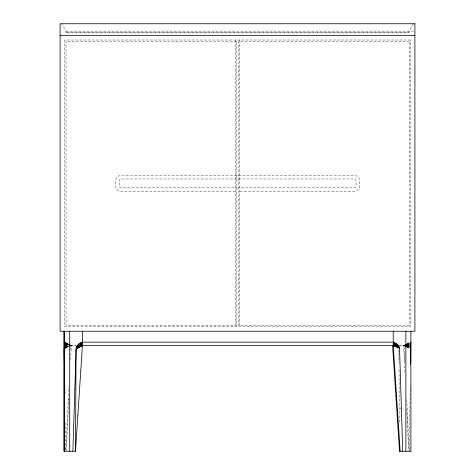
<?xml version="1.0" encoding="UTF-8"?>
<svg xmlns="http://www.w3.org/2000/svg" width="475" height="475" viewBox="0 0 475 475"><rect width="100%" height="100%" fill="white"/><g stroke="black" fill="none" stroke-linecap="round" stroke-linejoin="round"><path stroke-width="0.36" stroke-dasharray="2.38 1.78" d="M409.23 449.772L410.287 386.133M74.177 389.832L74.219 388.354M75.365 351.358L75.412 349.873M65.865 449.772L68.875 386.953M70.638 350.004L70.852 345.568L76.143 345.568M66.28 451.25L68.863 397.302M70.668 359.611L71.339 345.568L69.487 344.731M77.11 416.516L77.211 415.037M80.073 371.438L80.168 369.96M413.422 23.75L408.987 31.142L408.987 32.917L66.013 32.917L66.013 31.142L61.578 23.75M64.101 349.137L69.012 346.542M403.732 345.568L406.178 344.322M406.79 344.013L409.848 342.451L405.513 344.636M399.232 345.568L404.148 345.568L405.983 344.636L404.148 345.568L399.778 345.568M406.594 344.322L410.881 342.142M404.932 372.174L403.661 345.568L404.896 344.945M406.594 344.387L410.881 342.321M404.926 361.831L404.148 345.568L406.167 344.648M406.843 344.339L410.881 342.499M406.374 346.708L403.661 345.568L406.131 344.452M406.748 344.173L410.459 342.499M406.173 346.423L404.148 345.568L406.167 344.707L404.148 345.568L405.988 346.542M406.843 344.423L410.887 342.701M65.449 347.848L68.828 346.423M64.558 348.418L68.626 346.708M69.308 346.423L71.339 345.568L69.302 344.773M406.843 344.506L410.887 342.908M406.374 346.423L403.661 345.568L406.38 344.506M407.057 344.238L410.453 342.908M406.173 346.21L404.148 345.568L406.173 344.909M406.843 344.69L410.216 343.591M406.374 346.144L403.661 345.568L406.374 344.69M407.057 344.47L410.453 343.372M65.449 347.278L68.828 346.21M64.558 347.706L68.626 346.423M69.308 346.21L71.339 345.568L69.302 344.909M406.173 346.002L404.148 345.568L406.173 345.064M406.843 344.897L410.893 343.882M406.374 345.871L403.661 345.568L406.374 344.897M407.057 344.725L410.453 343.882M65.449 346.72L68.828 346.002M64.558 347.005L68.626 346.144M69.308 346.002L71.339 345.568L69.302 345.064M406.374 345.61L403.661 345.568L406.374 345.117M407.051 345.004L410.447 344.44M65.449 346.174L68.828 345.794M64.558 346.322L68.626 345.871M69.302 345.794L71.339 345.568L69.302 345.23M403.661 345.568L406.374 345.355M407.051 345.301L410.447 345.034M406.173 345.794L404.148 345.568L406.173 345.408M406.849 345.355L410.893 345.034M64.552 345.663L68.828 345.598M69.302 345.598L71.339 345.568L69.302 345.408M66.013 31.142L413.422 31.142M66.013 32.704L408.987 32.704M236.764 175.429L120.312 175.465A5.332 5.332 0 0 0 115.722 180.055L115.722 186.77A5.332 5.332 0 0 0 120.312 191.354L236.764 191.395M238.533 175.429L354.985 175.465A5.332 5.332 0 0 1 359.575 180.055L359.575 186.77A5.332 5.332 0 0 1 354.985 191.354L238.533 191.395M236.764 178.974L121.006 178.974A1.775 1.775 0 0 0 119.231 180.749L119.231 186.069A1.775 1.775 0 0 0 121.006 187.845L236.764 187.845M238.533 178.974L354.291 178.974A1.775 1.775 0 0 1 356.06 180.749L356.06 186.069A1.775 1.775 0 0 1 354.291 187.845L238.533 187.845M70.852 345.568L75.947 345.568M407.051 345.616L410.447 345.663M404.148 345.568L406.173 345.598M406.849 345.61L410.899 345.663M64.552 345.034L68.626 345.355M65.455 345.141L68.828 345.408M407.051 345.948L410.442 346.322M406.849 345.871L410.899 346.322M64.552 344.44L68.626 345.117M407.051 346.287L410.442 347.005M406.849 346.144L410.899 347.005M64.547 343.882L68.626 344.897M65.455 344.221L68.828 345.064M407.051 346.637L410.442 347.706M406.849 346.423L410.899 347.706M65.223 343.591L68.626 344.69M65.461 343.811L68.828 344.909M64.547 342.908L68.62 344.506M65.461 343.443L68.833 344.773L65.461 343.277M407.051 346.993L410.442 348.418M406.849 346.708L410.899 348.418M64.541 342.499L68.869 344.452M65.467 343.11L68.833 344.648M65.342 342.908L69.017 344.684L64.119 342.142M70.104 344.945L65.158 342.451L68.822 344.322M69.433 344.636L71.268 345.568M406.606 346.869L410.899 349.137M406.731 399.517L409.201 451.25M406.707 409.123L408.72 451.25M399.006 352.094L398.958 350.615L399 363.197M400.74 407.592L400.787 409.07M65.318 422.394L65.77 449.772M399.036 369.853L399.368 423.872M239.715 40.013L239.715 326.812M235.285 40.013L235.285 326.812M410.465 40.013L64.535 40.013L64.535 326.812L410.465 326.812L410.465 40.013M236.764 41.194L66.013 41.194L66.013 325.624L236.764 325.624L236.764 41.194M409.284 41.194L238.533 41.194L238.533 325.624L409.284 325.624L409.284 41.194"/><path stroke-width="0.71" d="M64.089 451.25L64.119 331.247M64.078 331.247L64.078 451.25L75.466 451.25L76.089 349.137C76.148 345.61 79.396 343.17 82.472 342.142L393.247 342.142C396.316 343.164 399.511 345.628 399.564 349.137L402.723 451.25M410.643 364.675L410.881 342.499L410.459 342.142M72.895 451.25L76.089 349.137L82.448 345.568L82.472 331.247M75.466 451.25L82.448 345.568L82.009 342.321M394.173 342.499L393.229 345.568L400.17 451.25M395.04 342.908L393.229 345.568L82.448 345.568L81.54 342.499M395.853 343.372L393.229 345.568L399.131 347.005M396.595 343.882L393.229 345.568L398.798 346.322M76.137 348.418L82.448 345.568L81.1 342.701M76.285 347.706L82.448 345.568L80.661 342.908M397.266 344.44L393.229 345.568L393.247 331.247M76.528 347.005L82.448 345.568L79.842 343.372M392.588 345.562L399.534 451.25L410.923 451.25M76.861 346.322L82.448 345.568L79.087 343.882M397.86 345.034L393.229 345.568L399.517 348.418M77.294 345.663L82.448 345.568L77.811 345.034M60.099 35.578L414.901 35.578M64.119 342.142L64.541 342.142L64.558 349.137M398.377 345.663L393.229 345.568L399.374 347.706M64.101 349.137L64.838 393.532M399.505 446.809L399.534 451.25M410.881 331.247L410.911 451.25M405.882 331.247L405.882 451.25M69.706 331.247L69.706 451.25M64.582 331.247L64.57 451.25M414.901 23.75L60.099 23.75L60.099 331.247L414.901 331.247L414.901 23.75"/></g></svg>
